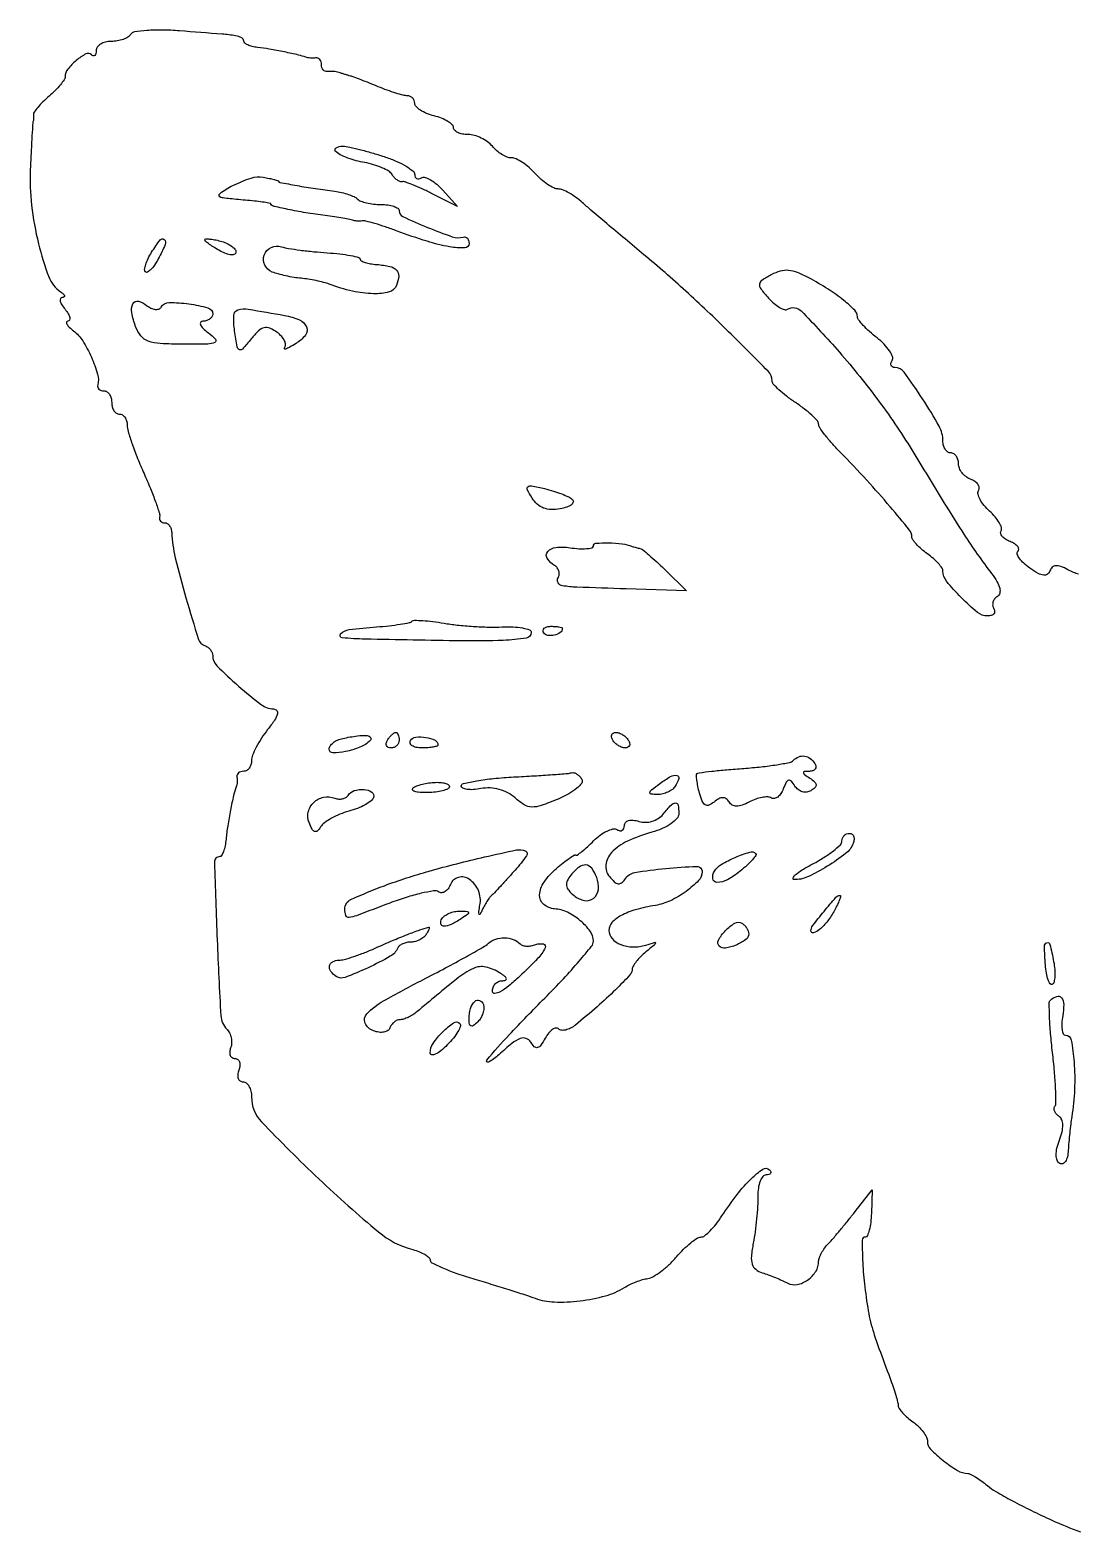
# Model space of a CAD drawing. Extents: x 0 to 272, y 0 to 195.
# Drawn here: x 0.5 to 135, y 2 to 195.5 of the extents above; entities that cross this region are included whole.
import ezdxf

# ---------------------------------------------------------------- set-up
doc = ezdxf.new("R2010")
doc.units = 0

msp = doc.modelspace()

# ---------------------------------------------------------------- linework, layer by layer
msp.add_lwpolyline([(135.436197, 125.385706, -0.038807), (134.817214, 125.600005, -0.020134), (134.08067, 125.956827, 0.031612), (133.160422, 126.376862, 0.108155), (132.513779, 126.474274, 0.176698), (132.066811, 126.27695, 0.121472), (131.768026, 125.804077, -0.157006), (131.448703, 125.369066, -0.192412), (130.963313, 125.247227, -0.095412), (130.243575, 125.489337, -0.024072), (129.193717, 126.151762, -0.031756), (128.403912, 126.783298, -0.053324), (127.84044, 127.417699, -0.075302), (127.565061, 127.960643, -0.283355), (127.64949, 128.316156, 0.223576), (127.755093, 128.609568, 0.144687), (127.618224, 128.950443, 0.088168), (127.230523, 129.294426, 0.04589), (126.648872, 129.581246, -0.048778), (126.05646, 129.87763, -0.077934), (125.63073, 130.24871, -0.110186), (125.431873, 130.631766, -0.206076), (125.482162, 130.971138, 0.22111), (125.531264, 131.384063, 0.053369), (125.240931, 132.028138, 0.044804), (124.713415, 132.767546, 0.031511), (124, 133.5, -0.036196), (123.291967, 134.240671, -0.049837), (122.779375, 135.004717, -0.06049), (122.516599, 135.681216, -0.203553), (122.586963, 136.14071, 0.172611), (122.668603, 136.520533, 0.119831), (122.508954, 136.933788, 0.090218), (122.121525, 137.319876, 0.059397), (121.563382, 137.614052, -0.071345), (120.965703, 137.947472, -0.06366), (120.459243, 138.446946, -0.066843), (120.116502, 139.02963, -0.099885), (120, 139.606989, 0.070083), (119.925009, 140.139376, 0.085896), (119.70625, 140.590803, 0.100138), (119.381338, 140.892621, 0.138107), (119, 141, -0.150182), (118.618638, 141.11719, -0.098581), (118.29375, 141.446923, -0.08174), (118.074639, 141.939753, -0.063895), (118, 142.52144, 0.127348), (117.502049, 144.444814, 0.018), (115.371955, 147.976992, 0.014043), (112.996589, 151.399298, 0.238358), (111.808097, 152, -0.116776), (111.500679, 152.07279, -0.185862), (111.321027, 152.270228, -0.155037), (111.302197, 152.568191, -0.07742), (111.450511, 152.919925, 0.233207), (111.497304, 153.409188, 0.057043), (111.114872, 154.149483, 0.046604), (110.429141, 154.990671, 0.031812), (109.509528, 155.813845, -0.017035), (108.548451, 156.624308, -0.022739), (107.737174, 157.427069, -0.020905), (107.137014, 158.134706, -0.166924), (107, 158.533678, 0.198599), (106.654895, 159.368255, 0.027736), (105.234403, 160.64241, 0.027016), (103.232347, 162.076745, 0.016718), (100.740969, 163.55063, 0.03065), (99.283258, 164.236005, 0.074039), (98.126638, 164.507324, 0.087304), (97.061363, 164.409511, 0.056477), (95.908005, 163.950766, 0.02261), (94.687338, 163.224678, 0.221177), (94.380022, 162.727494, 0.198119), (94.54482, 162.138655, 0.017878), (95.550683, 160.943996, 0.031265), (96.261713, 160.250766, 0.044527), (96.978655, 159.737616, 0.052959), (97.602643, 159.454154, 0.222086), (98.001306, 159.500807, -0.351881), (99.761616, 159.282968, -0.01279), (104.662276, 153.973645, -0.020862), (109.80166, 147.593436, -0.022514), (114.254208, 140.962942, 0.001003), (118.433895, 134.12031, 0.005742), (120.700744, 130.519329, 0.010149), (122.417143, 127.975774, 0.009583), (124.267601, 125.454161, -0.030552), (124.955276, 124.429668, -0.071768), (125.302073, 123.57822, -0.116968), (125.308935, 122.931965, -0.201399), (125.001289, 122.500797, 0.088825), (124.650223, 122.186141, 0.094945), (124.440091, 121.776055, 0.099934), (124.402516, 121.335044, 0.110285), (124.542705, 120.930902, -0.129646), (124.650473, 120.577163, -0.18969), (124.544043, 120.273452, -0.145427), (124.224521, 120.068656, -0.070404), (123.739352, 120, -0.173059), (122.434336, 120.465636, -0.026023), (120.344668, 122.36407, -0.02611), (118.463452, 124.47012, -0.170849), (118, 125.786847, 0.154854), (117.876944, 126.174647, 0.030087), (117.4125, 126.75526, 0.029387), (116.765707, 127.391521, 0.023482), (116, 128, -0.022703), (115.234262, 128.606562, -0.028691), (114.5875, 129.237087, -0.029112), (114.121627, 129.810213, -0.157362), (114, 130.1871, 0.171964), (113.68846, 131.066144, 0.005291), (111.198752, 134.071857, 0.010133), (108.187238, 137.487353, 0.007667), (104.75, 141.116677, -0.012849), (103.696526, 142.252367, -0.017321), (102.806968, 143.33563, -0.014436), (102.135385, 144.268398, -0.148957), (101.997125, 144.716296, 0.185841), (101.836386, 145.1293, 0.020916), (101.115533, 145.857287, 0.023112), (100.147055, 146.676809, 0.016796), (99, 147.5, -0.016535), (97.852927, 148.322298, -0.022822), (96.884467, 149.139114, -0.020502), (96.162404, 149.863921, -0.186823), (96.002875, 150.271453, 0.195912), (95.486632, 151.525032, 0.003726), (90.405024, 156.610425, 0.009564), (84.885127, 161.848324, 0.011663), (79.515852, 166.526643, -0.001119), (77.081502, 168.55903, -0.001204), (74.715438, 170.553139, -0.001137), (72.692382, 172.274427, -0.005755), (71.57729, 173.25, 0.02659), (70.744115, 173.919777, 0.027886), (69.857278, 174.485938, 0.028984), (69.041651, 174.884438, 0.099456), (68.466426, 175, -0.115543), (67.900404, 175.13257, -0.033281), (67.118002, 175.5875, -0.031563), (66.277903, 176.234556, -0.028962), (65.5, 177, 0.030542), (64.717205, 177.765408, 0.032529), (63.862576, 178.4125, 0.034438), (63.060035, 178.865827, 0.111796), (62.467457, 179, -0.0946), (61.909878, 179.106446, -0.042261), (61.238332, 179.440625, -0.039829), (60.566678, 179.926065, -0.043183), (60, 180.5, 0.063393), (59.385461, 181.074176, 0.044279), (58.569265, 181.559375, 0.044533), (57.687666, 181.890037, 0.067559), (56.877555, 182, -0.045525), (56.158885, 182.065571, -0.065434), (55.551532, 182.261905, -0.085443), (55.141325, 182.55094, -0.199202), (55, 182.891592, 0.208396), (54.831931, 183.277325, 0.050787), (54.265625, 183.705595, 0.043524), (53.457251, 184.105107, 0.031538), (52.5, 184.410644, -0.034719), (51.542915, 184.722843, -0.046776), (50.734375, 185.141941, -0.05533), (50.172385, 185.598489, -0.196992), (50, 186.019052, 0.094233), (49.928798, 186.393492, 0.096686), (49.725373, 186.711847, 0.098991), (49.421829, 186.924944, 0.10406), (49.0651, 187, -0.064093), (48.537547, 187.067904, -0.011372), (47.577891, 187.342573, -0.012139), (46.461425, 187.719738, -0.010672), (45.3151, 188.166206, 0.002819), (44.182299, 188.628023, 0.003341), (43.106623, 189.051172, 0.002912), (42.194692, 189.396801, 0.021238), (41.75, 189.541206, -0.003367), (41.408604, 189.638729, -0.001957), (41, 189.760172, -0.001956), (40.591451, 189.885085, -0.0033), (40.25, 189.993421, 0.035422), (39.908286, 190.078139, 0.02227), (39.5, 190.130551, 0.022329), (39.091571, 190.14628, 0.037629), (38.75, 190.118421, -0.137085), (38.464378, 190.151665, -0.119953), (38.220312, 190.328536, -0.101574), (38.056406, 190.626809, -0.075146), (38, 191, 0.075146), (37.943594, 191.373191, 0.101574), (37.779688, 191.671464, 0.119953), (37.535622, 191.848335, 0.137085), (37.25, 191.881579, -0.030507), (36.9262, 191.850527, -0.02394), (36.573437, 191.855205, -0.024504), (36.244774, 191.891549, -0.053202), (36, 191.95809, 0.036573), (35.057822, 192.248121, 0.006267), (33.226123, 192.644238, 0.007333), (31.29114, 193.007908, 0.014657), (29.75, 193.227918, -0.033116), (29.079819, 193.348969, -0.04815), (28.514063, 193.549818, -0.059363), (28.121287, 193.793854, -0.227893), (28, 194.046138, 0.283128), (27.737486, 194.472571, 0.077384), (26.95229, 194.72644, 0.019476), (25.219286, 194.934181, 0.001064), (19.747733, 195.363084, 0.015221), (17.503496, 195.465627, 0.022093), (15.521649, 195.40822, 0.01878), (13.942185, 195.232668, 0.220727), (13.438716, 194.90084, -0.120078), (13.087837, 194.55497, -0.048301), (12.475347, 194.264622, -0.044152), (11.724778, 194.066645, -0.042438), (10.940983, 194, 0.058189), (10.198629, 193.913314, 0.077332), (9.570164, 193.657292, 0.09607), (9.14908, 193.278359, 0.163043), (9, 192.833333, -0.053143), (8.956815, 192.428169, -0.159886), (8.818155, 192.19122, -0.258189), (8.615847, 192.146212, -0.125392), (8.380952, 192.285714, 0.33011), (7.675695, 192.390648, 0.052518), (6.445588, 191.558209, 0.050883), (5.338424, 190.414689, 0.168459), (5, 189.438724, -0.152023), (4.883045, 189.062951, -0.021987), (4.393205, 188.415159, -0.023243), (3.725314, 187.680578, -0.017999), (2.934315, 186.943031, 0.016263), (2.147897, 186.214842, 0.022455), (1.494719, 185.50862, 0.020031), (1.017205, 184.895171, 0.185841), (0.934315, 184.575736, -0.02054), (0.951661, 184.336976, -0.020057), (0.949572, 184.095685, -0.020424), (0.930587, 183.884383, -0.067734), (0.894015, 183.75, 0.084845), (0.846557, 183.548841, 0.00062), (0.741061, 181.826237, 0.002327), (0.631717, 179.849995, 0.001487), (0.52215, 177.552085, 0.040125), (0.68727, 172.907268, 0.031434), (1.583354, 167.943114, 0.02946), (2.908023, 163.665933, 0.155923), (4.409454, 161.765313, -0.035275), (4.773759, 161.480603, -0.13937), (4.923372, 161.241942, -0.336808), (4.862892, 161.084496, -0.134998), (4.627555, 161.015313, 0.282972), (4.409849, 160.876054, 0.174542), (4.377077, 160.563873, 0.07963), (4.582717, 160.077403, 0.033478), (5, 159.5, -0.034043), (5.417055, 158.921539, -0.079691), (5.622923, 158.431283, -0.170788), (5.591036, 158.11284, -0.281136), (5.372445, 157.968197, 0.314377), (5.200718, 157.838831, 0.214302), (5.227598, 157.586763, 0.072239), (5.546037, 157.187026, 0.025751), (6.104484, 156.714358, -0.090222), (7.26778, 155.440162, -0.035501), (8.388418, 153.334125, -0.034175), (9.181844, 151.158541, -0.135737), (9.198125, 149.75, 0.136332), (9.201758, 149.464586, 0.134577), (9.351949, 149.220313, 0.112284), (9.632787, 149.056386, 0.076328), (10, 149, -0.148195), (10.381354, 148.884432, -0.098894), (10.70625, 148.559375, -0.082425), (10.925306, 148.073457, -0.064853), (11, 147.5, 0.064853), (11.074694, 146.926543, 0.082425), (11.29375, 146.440625, 0.098894), (11.618646, 146.115568, 0.148195), (12, 146, -0.140403), (12.381338, 145.890765, -0.099908), (12.70625, 145.583728, -0.085108), (12.925079, 145.124537, -0.068835), (13, 144.582905, 0.072705), (13.119985, 143.762112, 0.010741), (13.635568, 142.162416, 0.011919), (14.335234, 140.287152, 0.009997), (15.163635, 138.332905, -0.007997), (15.980587, 136.426916, -0.011238), (16.643635, 134.699353, -0.007675), (17.139185, 133.246168, -0.132799), (17.163635, 132.75, 0.111901), (17.165939, 132.464154, 0.125137), (17.29286, 132.220313, 0.118279), (17.527839, 132.057324, 0.09301), (17.833333, 132, -0.145294), (18.155759, 131.904287, -0.093777), (18.439026, 131.632812, -0.079165), (18.640482, 131.227877, -0.064331), (18.725054, 130.75, 0.047379), (19.18685, 127.505081, 0.011806), (20.564419, 122.319619, 0.005318), (22.181559, 116.976788, 0.240614), (22.967073, 116.177642, -0.075004), (23.361894, 115.976352, -0.067283), (23.696578, 115.661062, -0.070384), (23.922698, 115.284118, -0.100282), (24, 114.90257, 0.198706), (24.546606, 113.581461, 0.016327), (27.32381, 110.975798, 0.017844), (30.262711, 108.573809, 0.158139), (31.82258, 108.029313, -0.225095), (32.239813, 107.820007, -0.238744), (32.327825, 107.372753, -0.080368), (31.95909, 106.57883, -0.017832), (31.07258, 105.365141, 0.022783), (30.279285, 104.256191, 0.02434), (29.60882, 103.103262, 0.024866), (29.133627, 102.06256, 0.094937), (29, 101.365141, -0.071584), (28.924926, 100.843451, -0.086811), (28.70625, 100.40101, -0.100364), (28.381341, 100.105222, -0.135433), (28, 100, 0.075146), (27.626809, 99.943594, 0.101574), (27.328536, 99.779688, 0.119953), (27.151665, 99.535622, 0.137085), (27.118421, 99.25, -0.030507), (27.149473, 98.9262, -0.02394), (27.144795, 98.573438, -0.024504), (27.108451, 98.244774, -0.053202), (27.04191, 98, 0.035623), (26.695597, 96.882532, 0.008777), (26.291521, 95.002895, 0.009426), (25.933136, 92.980051, 0.015361), (25.714465, 91.250706, -0.024323), (25.589758, 90.388834, -0.037373), (25.390895, 89.661935, -0.042445), (25.154392, 89.141582, -0.270888), (24.914112, 89.000706, 0.422773), (24.22375, 88.288216, 0.002558), (24.578266, 78.293448, 0.003639), (25.047023, 68.504709, 0.184623), (25.81598, 66.78402, -0.083077), (26.169561, 66.288354, -0.062428), (26.386467, 65.653355, -0.062189), (26.440479, 64.981706, -0.080784), (26.314866, 64.378145, 0.069329), (26.192585, 63.851083, 0.11734), (26.257329, 63.40483, 0.152595), (26.495392, 63.110766, 0.147914), (26.861626, 63, -0.163532), (27.223415, 62.878421, -0.151303), (27.452188, 62.559375, -0.109632), (27.502534, 62.07401, -0.062927), (27.361626, 61.5, 0.06502), (27.22328, 60.926101, 0.112257), (27.280284, 60.440625, 0.151946), (27.519085, 60.121257, 0.158089), (27.893011, 60, -0.172161), (28.315388, 59.850124, -0.093836), (28.674822, 59.424869, -0.074251), (28.917987, 58.791099, -0.054586), (29, 58.042107, 0.193346), (30.28778, 54.836349, 0.012083), (37.667326, 47.496903, 0.015492), (45.346372, 40.658919, 0.10985), (49.75, 38.379079, -0.029437), (50.611606, 38.095697, -0.041023), (51.339062, 37.736535, -0.047026), (51.851993, 37.358926, -0.213722), (52, 37.028482, 0.28704), (52.229751, 36.661249, 0.012136), (53.689063, 35.994753, 0.017694), (55.546141, 35.277081, 0.011299), (57.75, 34.569198, -0.002198), (60.098052, 33.861877, -0.002318), (62.398438, 33.146192, -0.002214), (64.376169, 32.511172, -0.010478), (65.5, 32.118592, 0.08231), (67.970949, 31.636261, 0.037036), (71.28253, 31.78708, 0.037025), (74.573808, 32.432239, 0.073636), (77, 33.5, -0.028373), (77.683706, 33.877839, -0.019245), (78.5, 34.232282, -0.019429), (79.317522, 34.514413, -0.036347), (80, 34.667597, 0.095747), (80.724404, 34.923067, 0.028463), (81.706223, 35.576003, 0.027414), (82.748786, 36.451635, 0.026485), (83.702034, 37.445717, -0.019361), (84.613506, 38.423738, -0.024557), (85.531276, 39.249679, -0.023822), (86.345854, 39.851176, -0.148173), (86.837024, 40, 0.169133), (87.306323, 40.163423, 0.029101), (88.020282, 40.800272, 0.028833), (88.803223, 41.681178, 0.022228), (89.555029, 42.724329, -0.018911), (91.519176, 45.488091, -0.035519), (93.338616, 47.534796, -0.044544), (94.835687, 48.755547, -0.359498), (95.656107, 48.677227, -0.097696), (95.829204, 48.41905, -0.243047), (95.811337, 48.198935, -0.191131), (95.607089, 48.048368, -0.064474), (95.23355, 48, 0.228381), (94.81509, 47.798346, 0.075996), (94.467241, 47.192188, 0.057484), (94.236023, 46.303123, 0.038139), (94.169218, 45.25, -0.018216), (94.138912, 43.962661, -0.009227), (94.011874, 42.345995, -0.009153), (93.81912, 40.67987, -0.013479), (93.583796, 39.225729, 0.023589), (93.34475, 37.532204, 0.096472), (93.447194, 36.503854, 0.153102), (93.893041, 35.845806, 0.092919), (94.731462, 35.402731, -0.013226), (95.518815, 35.135413, -0.008283), (96.425967, 34.78323, -0.008312), (97.30846, 34.406463, -0.014987), (98.016513, 34.064343, 0.170654), (99.237512, 33.889756, 0.105472), (100.583538, 34.4687, 0.100302), (101.628184, 35.579981, 0.139536), (102, 36.886365, -0.093153), (102.087239, 37.350559, -0.033725), (102.373451, 37.960147, -0.032037), (102.784802, 38.601287, -0.032907), (103.271323, 39.178571, 0.013503), (103.904972, 39.873828, 0.004381), (104.804654, 40.93483, 0.004363), (105.784453, 42.132145, 0.004895), (106.70591, 43.301699), (108.869174, 46.103399), (108.782407, 43.051699, -0.0212), (108.69944, 41.88212, -0.033804), (108.519267, 40.896437, -0.036881), (108.280575, 40.181209, -0.302491), (108.008455, 40, 0.411175), (107.614339, 39.609956, 0.012505), (107.651282, 37.083476, 0.018797), (107.89131, 33.981219, 0.013054), (108.385132, 30.5, 0.018268), (108.681176, 29.065749, 0.01808), (109.081982, 27.651912, 0.00964), (109.765921, 25.666018, 0.001521), (111.197289, 21.792893, -0.007832), (111.586176, 20.698311, -0.009175), (111.919539, 19.648087, -0.008271), (112.16965, 18.752986, -0.054309), (112.237972, 18.292893, 0.142842), (112.368245, 17.903273, 0.032053), (112.807785, 17.349068, 0.030749), (113.418002, 16.751753, 0.025561), (114.134419, 16.193296, -0.0394), (114.848235, 15.604432, -0.04077), (115.451986, 14.917129, -0.044204), (115.869659, 14.237301, -0.116162), (116, 13.683843, 0.196142), (116.412179, 12.673553, 0.0311), (118.034453, 11.210372, 0.033701), (119.870344, 9.942684, 0.122404), (121.21758, 9.535731, -0.107026), (121.602086, 9.432211, -0.019489), (122.247956, 9.06651, -0.020182), (122.982549, 8.569818, -0.017107), (123.71758, 7.988558, 0.044182), (124.7951, 7.227397, 0.008479), (126.885789, 6.058655, 0.008973), (129.380794, 4.776047, 0.008159), (132, 3.541129, 0.018634), (135.703089, 2.031948, 0.035623)], format="xyb")
for points in [[(46.25, 179.105529, -0.022019), (47.686437, 178.551144, -0.031637), (48.898438, 177.926902, -0.032547), (49.77938, 177.319108, -0.229346), (50, 176.863431, 0.099483), (50.066893, 176.530554, 0.176479), (50.254491, 176.327556, 0.16891), (50.535639, 176.287711, 0.090168), (50.866353, 176.417402, -0.215107), (51.329318, 176.477843, -0.056798), (52.031536, 176.174794, -0.04709), (52.831672, 175.609592, -0.033429), (53.616353, 174.839615), (55.5, 172.726392), (52.260478, 174.383458, 0.009915), (50.972376, 175.010436, 0.013379), (49.782017, 175.522719, 0.010398), (48.779317, 175.898823, 0.125539), (48.372281, 175.934852, -0.137874), (48.077995, 175.96811, -0.058899), (47.728181, 176.161133, -0.052076), (47.380757, 176.469515, -0.046841), (47.090504, 176.853561, 0.118965), (46.656395, 177.283357, 0.032417), (45.793817, 177.731085, 0.030865), (44.71882, 178.126241, 0.027798), (43.565289, 178.402383, -0.037582), (41.411436, 178.962718, -0.077386), (39.873898, 179.771216, -0.505233), (39.87565, 180.283449, -0.181164), (40.714504, 180.518578, -0.032136), (41.646585, 180.378273, -0.009069), (43.077073, 180.040624, -0.009101), (44.683327, 179.599303, -0.009491)], [(32.5, 175.990977, 0.361638), (32.623351, 175.842736, 0.001516), (34.853721, 175.43746, 0.006768), (37.242661, 175.044135, 0.006277), (39.702083, 174.70484, -0.025128), (40.597512, 174.546719, -0.025574), (41.467213, 174.300238, -0.026402), (42.197484, 174.008477, -0.088357), (42.618749, 173.714584, 0.108034), (43.048674, 173.438916, 0.03117), (43.808841, 173.209909, 0.029782), (44.721009, 173.052631, 0.027806), (45.666667, 173, -0.032514), (46.560486, 172.941815, -0.050028), (47.314583, 172.765261, -0.064559), (47.835725, 172.507778, -0.250809), (48, 172.200888, 0.291458), (48.481466, 171.445089, 0.01127), (51.655417, 170.051033, 0.014881), (54.846043, 168.844411, 0.150139), (56.25, 168.79702, -0.139115), (56.535366, 168.793553, -0.135562), (56.779688, 168.641028, -0.111621), (56.943713, 168.355157, -0.074787), (57, 167.980948, -0.406879), (56.440881, 167.407611, -0.049101), (54.502382, 167.549406, -0.033331), (51.58995, 168.255274, -0.01363), (47.73896, 169.581547, 0.008444), (46.24457, 170.113612, 0.011169), (44.865657, 170.544426, 0.008698), (43.707228, 170.856426, 0.100268), (43.23896, 170.877899, -0.031946), (42.91939, 170.849004, -0.024798), (42.570195, 170.857135, -0.025374), (42.244117, 170.897646, -0.053818), (42, 170.968339, 0.051133), (41.666025, 171.066996, 0.004151), (40.765625, 171.227821, 0.005552), (39.685467, 171.399197, 0.00424), (38.5, 171.563553, -0.008687), (35.969605, 171.937343, -0.011424), (33.676233, 172.370988, -0.004636), (31.691248, 172.812782, -0.34883), (31.5, 173.053553, 0.36445), (31.424587, 173.143272, 0.00441), (30.61875, 173.276642, 0.010552), (29.650237, 173.407299, 0.006405), (28.5, 173.52292, -0.002097), (27.318742, 173.631388, -0.002833), (26.251668, 173.73999, -0.001917), (25.357542, 173.839581, -0.030888), (25.05887, 173.892856, -0.632184), (24.946296, 174.434209, -0.049839), (26.610689, 175.45175, -0.031679), (28.962006, 176.406736, -0.12663), (30.5, 176.515408, -0.007145), (31.26676, 176.363433, -0.011622), (31.9125, 176.210056, -0.005376), (32.444596, 176.0644, -0.334958)], [(17, 166, -0.025484), (16.51933, 165.202385, -0.0456), (16.03588, 164.609953, -0.065035), (15.619331, 164.283099, -0.342758), (15.349692, 164.316975, -0.233866), (15.241928, 164.635823, -0.042302), (15.381274, 165.26456, -0.037791), (15.687635, 166.035613, -0.026131), (16.142857, 166.857143, -0.022558), (17.242176, 168.452496, -0.454913), (17.763108, 168.488218, -0.308299), (17.887466, 167.83202, -0.020148)], [(27, 166.848185, -0.292), (26.833952, 166.5881, -0.128234), (26.414346, 166.512042, -0.069989), (25.769837, 166.653133, -0.034047), (25, 167, -0.013472), (24.23371, 167.43706, -0.019817), (23.5875, 167.864986, -0.015673), (23.092565, 168.245851, -0.224557), (23, 168.441564, -0.401085), (23.110746, 168.557413, -0.030208), (23.5875, 168.550087, -0.028638), (24.232975, 168.463714, -0.016375), (25, 168.289749, -0.040443), (25.765421, 168.021899, -0.051816), (26.4125, 167.650547, -0.061565), (26.857681, 167.237881, -0.176888)], [(38.748535, 166.777947, -0.011812), (40.377377, 166.632675, -0.019233), (41.749493, 166.423846, -0.013865), (42.823069, 166.1869, -0.343396), (42.998535, 165.962804, 0.277456), (43.130399, 165.744815, 0.041858), (43.620273, 165.536654, 0.036938), (44.303266, 165.366398, 0.023822), (45.113032, 165.266439, -0.032594), (46.820475, 165.025212, -0.153648), (47.673572, 164.547548, -0.214284), (47.942182, 163.771643, -0.069487), (47.661596, 162.560517, -0.244666), (46.724093, 161.730796, -0.066332), (44.691536, 161.501967, -0.05127), (41.997807, 161.83446, -0.033584), (39, 162.736899, 0.02616), (38.275912, 162.966642, 0.012382), (37.321876, 163.190192, 0.012234), (36.309751, 163.375349, 0.01692), (35.393621, 163.488263, -0.018603), (34.468429, 163.605457, -0.01273), (33.428129, 163.804082, -0.012847), (32.434126, 164.047134, -0.025231), (31.66048, 164.300045, -0.193264), (30.695794, 165.195555, -0.201624), (30.640335, 166.489519, -0.19583), (31.531083, 167.461441, -0.187292), (32.868425, 167.557748, 0.033449), (33.766469, 167.346027, 0.008203), (35.268732, 167.121667, 0.008364), (37.002325, 166.921211, 0.008266)], [(17.366944, 159.784711, -0.25797), (18.396298, 160.363589, -0.035504), (20.940308, 160.201525, -0.03544), (23.392213, 159.690584, -0.335418), (24, 158.886501, -0.138327), (23.903938, 158.545916, -0.097148), (23.632812, 158.251067, -0.083437), (23.227758, 158.046783, -0.068905), (22.75, 157.968197, 0.22461), (22.455905, 157.819795, 0.280354), (22.421488, 157.521612, 0.094644), (22.761246, 157.04619, 0.028514), (23.44113, 156.468197, -0.045291), (24.357106, 155.635048, -0.511863), (24.272769, 155.227364, -0.101102), (23.378847, 155.028309, -0.004396), (20.158905, 155, -0.013668), (17.244872, 155.079671, -0.075168), (15.709842, 155.398389, -0.132727), (14.769601, 156.067772, -0.081896), (14.085189, 157.25, -0.043479), (13.572042, 159.072609, -0.167207), (13.738358, 160.221102, -0.346455), (14.430455, 160.537347, -0.114067), (15.5, 160, 0.058619), (16.046087, 159.64563, 0.086139), (16.593717, 159.484198, 0.11277), (17.055619, 159.535111, 0.17239)], [(33.260123, 158.703733, -0.055702), (35.186946, 158.121775, -0.197692), (36.072736, 157.218884, -0.267982), (35.926133, 156.164632, -0.090638), (34.725041, 155.09368, -0.009786), (33.912447, 154.619936, -0.035207), (33.369352, 154.365668, -0.308386), (33.23372, 154.397537, -0.392343), (33.234456, 154.519844, 0.197689), (33.384081, 154.913227, 0.103177), (33.261201, 155.43215, 0.075715), (32.881191, 156.000585, 0.049791), (32.294137, 156.526872, 0.05559), (31.352318, 157.066506, 0.165068), (30.620464, 157.126694, 0.13163), (29.898453, 156.725779, 0.030384), (28.950383, 155.690399, -0.01102), (27.836263, 154.374887, -0.336119), (27.438614, 154.295294, -0.241292), (27.157295, 154.668206, -0.00676), (26.828064, 156.718118, -0.042952), (26.708507, 158.712435, -0.321816), (27.248539, 159.424772, -0.115912), (28.583781, 159.516554, -0.004966)], [(70.320035, 135.000857, -0.281536), (70.414607, 134.680635, -0.168302), (70.184635, 134.340983, -0.07932), (69.584381, 134.025555, -0.034173), (68.707561, 133.794927, -0.055135), (67.560837, 133.704465, -0.084911), (66.588011, 133.902527, -0.090313), (65.778354, 134.39938, -0.07062), (65.113368, 135.190077, -0.021167), (64.496328, 136.278033, -0.365665), (64.581903, 136.64762, -0.211906), (65.056365, 136.755967, -0.009618), (66.725841, 136.396007, -0.016848), (67.848024, 136.091118, -0.017822), (68.925976, 135.716315, -0.017733), (69.828081, 135.328806, -0.073526)], [(78, 128.964912, 0.018058), (78.22774, 128.882447, 0.011246), (78.5, 128.801554, 0.011281), (78.772442, 128.733797, 0.020015), (79, 128.692113, -0.135171), (79.304686, 128.559738, -0.006629), (80.158343, 127.852552, -0.010345), (81.154643, 126.968493, -0.007251), (82.241168, 125.9338), (84.982336, 123.246532), (77.241168, 123.48656, -0.001453), (70.885475, 123.702124, -0.031551), (69.027503, 123.88834, -0.223938), (68.448619, 124.287424, -0.276808), (68.457295, 124.930902, 0.108373), (68.598899, 125.334197, 0.099685), (68.565079, 125.77286, 0.095498), (68.360589, 126.179369, 0.090427), (68.016312, 126.489919, -0.111727), (67.05868, 127.429915, -0.332651), (67.119259, 128.292531, -0.193937), (68.174467, 128.835586, -0.059546), (70, 128.786692, 0.020322), (71.150192, 128.665371, 0.034376), (72.11875, 128.669509, 0.03957), (72.818392, 128.776751, 0.348009), (73, 129.006074, -0.391201), (73.326794, 129.359834, -0.021863), (74.958829, 129.417773, -0.029254), (76.70773, 129.300907, -0.064668)], [(61.25, 118.589031, -0.022129), (62.687357, 118.591736, -0.036071), (63.898438, 118.452481, -0.041494), (64.769167, 118.211938, -0.314363), (65, 117.881076, -0.371923), (64.357128, 117.136371, -0.026505), (61.411599, 116.860102, -0.013882), (56.003313, 116.791094, -0.001535), (43.631595, 117.01472, -0.017916), (40.666219, 117.183845, -0.621742), (40.47262, 117.68974, -0.177169), (41.553542, 118.243012, -0.011677), (45.09487, 118.59487, 0.008367), (46.713474, 118.74488, 0.011944), (48.143555, 118.936263, 0.007971), (49.321121, 119.141876, 0.150263), (49.648741, 119.315408, -0.201494), (49.971537, 119.447241, -0.012441), (51.029017, 119.410416, -0.016879), (52.321629, 119.289275, -0.011597), (53.777385, 119.068674, 0.017163), (55.474311, 118.830815, 0.010211), (57.508044, 118.658514, 0.010214), (59.544681, 118.569515, 0.017346)], [(69, 118.39235, -0.242453), (68.73067, 117.869573, -0.095999), (67.973487, 117.524204, -0.093664), (67.127513, 117.482091, -0.223667), (66.613087, 117.817021, -0.158515), (66.534562, 118.139071, -0.191218), (66.669932, 118.417083, -0.126631), (67.024148, 118.605052, -0.059057), (67.543989, 118.666667, -0.017729), (68.102116, 118.64687, -0.028836), (68.572297, 118.586086, -0.02859), (68.921037, 118.499492, -0.328686)], [(44.283333, 103.945728, -0.087549), (42.956225, 103.096419, -0.047995), (41.106001, 102.526663, -0.05317), (39.484944, 102.369631, -0.411384), (39, 102.859288, -0.15491), (39.129475, 103.267165, -0.0734), (39.514063, 103.670759, -0.062046), (40.080597, 104.009617, -0.051393), (40.75, 104.225824, -0.016755), (42.641258, 104.562566, -0.055508), (43.903134, 104.602703, -0.232323), (44.333438, 104.347301, -0.366573)], [(48, 104, -0.105053), (47.918938, 103.618444, -0.099167), (47.688914, 103.29375, -0.09642), (47.345238, 103.076123, -0.093332), (46.940983, 103, -0.108972), (46.586039, 103.078288, -0.182303), (46.3746, 103.29375, -0.161196), (46.343488, 103.6179, -0.082592), (46.5, 104, -0.029505), (46.768994, 104.382774, -0.035638), (47.066025, 104.70625, -0.038439), (47.34829, 104.934461, -0.151918), (47.559017, 105, -0.210953), (47.727648, 104.92554, -0.081139), (47.870461, 104.70625, -0.061769), (47.967655, 104.382849, -0.042167)], [(77.5, 104, -0.076764), (77.661825, 103.617617, -0.154201), (77.642737, 103.29375, -0.186277), (77.449529, 103.079239, -0.117858), (77.118034, 103, -0.085235), (76.689814, 103.073533, -0.053414), (76.230237, 103.29375, -0.051777), (75.810561, 103.617474, -0.064269), (75.5, 104, -0.076764), (75.338175, 104.382383, -0.154201), (75.357263, 104.70625, -0.186277), (75.550471, 104.920761, -0.117858), (75.881966, 105, -0.085235), (76.310186, 104.926467, -0.053414), (76.769763, 104.70625, -0.051777), (77.189439, 104.382526, -0.064269)], [(53, 103.393011, -0.327354), (52.887487, 103.239576, -0.029196), (52.395164, 103.115447, -0.029198), (51.730252, 103.028365, -0.017964), (50.940983, 103, -0.045552), (50.193244, 103.068264, -0.099152), (49.660421, 103.280921, -0.177225), (49.42542, 103.594852, -0.214542), (49.473008, 103.956326, -0.231296), (50.155087, 104.386452, -0.0667), (51.436609, 104.354182, -0.069655), (52.618601, 103.991831, -0.291414)], [(101.5, 101, -0.109974), (101.632778, 100.61798, -0.180162), (101.551963, 100.289252, -0.159098), (101.262656, 100.065791, -0.082797), (100.809017, 99.984687, 0.023268), (100.162313, 99.94699, 0.399573), (100.036557, 99.799422, 0.229501), (100.160831, 99.574991, 0.012282), (100.856763, 99.109687, -0.037646), (101.478405, 98.64681, -0.19492), (101.66875, 98.272544, -0.227993), (101.531153, 97.910115, -0.051559), (100.994959, 97.496885, -0.108393), (100.463089, 97.310159, -0.101514), (99.888333, 97.356612, -0.096425), (99.354752, 97.631179, -0.087655), (98.941992, 98.09386, 0.039039), (98.483369, 98.720746, 0.282591), (98.142796, 98.829963, 0.218969), (97.82593, 98.578084, 0.025413), (97.44901, 97.727718, -0.053783), (97.132554, 97.110658, -0.084008), (96.72699, 96.674402, -0.115614), (96.300751, 96.482, -0.189051), (95.915882, 96.551988, 0.137687), (95.444348, 96.687539, 0.045971), (94.722488, 96.625588, 0.041649), (93.895914, 96.405047, 0.036869), (93.081355, 96.04354, -0.03382), (92.150071, 95.623422, -0.089502), (91.433417, 95.494758, -0.131935), (90.886943, 95.64203, -0.123529), (90.471661, 96.045854, 0.094839), (90.099949, 96.450756, 0.163554), (89.669411, 96.590933, 0.12556), (89.156686, 96.454927, 0.045938), (88.533115, 96.027483, -0.074234), (87.883477, 95.634062, -0.24217), (87.397385, 95.672475, -0.160247), (87.007695, 96.136119, -0.031355), (86.661806, 97.185255, -0.013552), (86.458553, 98.058538, -0.019718), (86.330913, 98.838843, -0.015743), (86.272766, 99.474478, -0.214486), (86.353313, 99.686646, -0.167141), (86.599293, 99.806738, -0.002429), (88.234036, 100.000702, -0.006361), (90.149804, 100.193925, -0.004117), (92.371027, 100.371027, 0.009109), (94.615712, 100.572573, 0.012846), (96.606514, 100.839847, 0.009036), (98.240236, 101.13244, 0.148607), (98.724044, 101.390711, -0.098763), (99.430891, 101.862461, -0.133651), (100.189303, 101.958451, -0.129826), (100.907821, 101.656327, -0.09049)], [(71.512952, 98.979044, -0.301028), (71.497334, 98.479041, -0.064221), (70.877882, 97.806447, -0.047416), (69.829517, 97.083856, -0.028242), (68.464949, 96.420908, -0.014688), (66.26324, 95.576039, -0.091019), (65.072009, 95.389302, -0.132964), (64.107204, 95.677654, -0.045222), (62.928021, 96.56514, 0.061892), (61.990555, 97.223061, 0.05564), (60.886807, 97.660264, 0.055174), (59.704414, 97.84592, 0.058665), (58.535041, 97.761948, -0.029542), (57.563337, 97.635091, -0.050192), (56.744668, 97.65929, -0.070259), (56.182167, 97.815049, -0.298515), (56, 98.092982, -0.350431), (56.269458, 98.430235, -0.012897), (57.982813, 98.771789, -0.018493), (60.162206, 99.065574, -0.011308), (62.75, 99.25845, 0.002199), (65.386346, 99.406709, 0.003157), (67.720164, 99.563051, 0.001695), (69.692556, 99.714421, 0.049095), (70.190983, 99.80414, -0.139684), (70.501974, 99.803715, -0.069874), (70.864342, 99.64256, -0.060897), (71.220271, 99.354954, -0.05404)], [(83.541119, 98.066531, -0.092697), (83.169362, 97.658113, -0.05301), (82.596159, 97.313294, -0.050463), (81.923053, 97.079115, -0.058559), (81.249853, 97, -0.031223), (80.434549, 97.050963, -0.440416), (80.283432, 97.264333, -0.173737), (80.502711, 97.616027, -0.009468), (81.557298, 98.418239, -0.026498), (82.937614, 99.319402, -0.177033), (83.732145, 99.459857, -0.447219), (83.982762, 99.054966, -0.066787)], [(44.712618, 96.637854, -0.14909), (44.395111, 96.190987, -0.036472), (43.633346, 95.687387, -0.034152), (42.636062, 95.214288, -0.028344), (41.520073, 94.846938, 0.031065), (40.371925, 94.462072, 0.030884), (39.27799, 93.937288, 0.032446), (38.383604, 93.359065, 0.094893), (37.889028, 92.820443, -0.062277), (37.478577, 92.310761, -0.29001), (37.125681, 92.237791, -0.184731), (36.785994, 92.539332, -0.028274), (36.408078, 93.37895, -0.149447), (36.311155, 94.767068, -0.14666), (37.005104, 95.984058, -0.141976), (38.275523, 96.644244, -0.137882), (39.717975, 96.533169, 0.066429), (40.220065, 96.421828, 0.071231), (40.72153, 96.45027, 0.07962), (41.145797, 96.608894, 0.12579), (41.423986, 96.877007, -0.18004), (42.222885, 97.498263, -0.094602), (43.489686, 97.645939, -0.129089), (44.482455, 97.30661, -0.338741)], [(54.444818, 97.910714, -0.171306), (54.126543, 97.654439, -0.03104), (53.385332, 97.444085, -0.030266), (52.446474, 97.298391, -0.023364), (51.411475, 97.25, -0.023072), (50.468959, 97.293515, -0.077478), (49.871604, 97.444085, -0.295117), (49.721971, 97.665029, -0.265639), (49.855533, 97.910714, -0.059717), (50.403091, 98.16468, -0.025136), (51.187564, 98.377344, -0.024435), (52.05841, 98.522896, -0.029195), (52.888877, 98.571429, -0.032237), (53.613977, 98.52463, -0.068272), (54.156202, 98.377344, -0.131728), (54.433341, 98.160691, -0.309038)], [(84, 94.547004, -0.185539), (83.757989, 93.917272, -0.057847), (82.984304, 93.236752, -0.048436), (81.858614, 92.608479, -0.035731), (80.51268, 92.131112, 0.041111), (77.383236, 90.98318, 0.093923), (75.346513, 89.525914, 0.163188), (74.608404, 87.953694, 0.204826), (75.062421, 86.424787, 0.03585), (75.697388, 85.762571, 0.140595), (76.20072, 85.516089, 0.21001), (76.636494, 85.621802, 0.091562), (77.044645, 86.072237, -0.21416), (78.331625, 86.943808, -0.018909), (82.317794, 87.487323, -0.0171), (86.287655, 87.739766, -0.422824), (87, 87.047997, -0.194526), (86.538947, 85.907776, -0.04449), (84.934781, 84.519531, -0.044933), (82.917165, 83.324767, -0.070288), (80.995371, 82.720819, 0.026399), (78.442946, 82.158267, 0.055873), (76.565348, 81.405396, 0.081508), (75.398084, 80.507617, 0.190378), (75, 79.5, 0.186655), (75.407667, 78.446014, 0.114123), (76.518247, 77.677381, 0.091853), (78.08667, 77.367684, 0.079265), (79.75, 77.61302, -0.004461), (80.89057, 77.960497, -0.500939), (81, 77.87868, -0.221601), (80.910518, 77.686696, -0.002331), (79.75, 76.721392, 0.024476), (79.080091, 76.112029, 0.02924), (78.514062, 75.473502, 0.030168), (78.11014, 74.891251, 0.137401), (78, 74.498021, -0.191133), (77.705449, 73.755631, -0.009695), (75.852316, 71.862838, -0.014356), (73.489023, 69.670516, -0.009785), (70.684423, 67.310111, -0.048296), (70.071095, 66.905184, -0.06387), (69.445101, 66.66996, -0.079214), (68.901776, 66.629805, -0.177085), (68.531553, 66.801781, 0.239719), (68.189541, 66.913164, 0.111635), (67.744165, 66.736272, 0.073114), (67.256817, 66.28554, 0.042084), (66.808164, 65.621692, -0.025168), (66.23325, 64.705767, -0.175547), (65.807791, 64.406891, -0.26941), (65.401722, 64.515562, -0.057416), (64.930497, 65.112458, 0.17358), (64.339407, 65.584117, 0.179022), (63.592039, 65.565775, 0.075957), (62.527459, 64.941373, 0.014756), (60.835522, 63.482436, -0.06346), (59.484023, 62.529078, -0.81661), (59.286878, 62.76852, -0.019279), (62.17286, 66.063593, -0.006009), (66.75, 70.785033, 0.007642), (69.144811, 73.271535, 0.011255), (71.164062, 75.533234, 0.006724), (72.774685, 77.473346, 0.171508), (73, 78.11089, 0.156888), (72.588022, 79.391542, 0.063332), (71.323266, 80.751964, 0.060788), (69.656674, 81.829396, 0.094603), (68.010036, 82.274197, -0.158695), (66.604658, 82.851804, -0.232068), (66.080764, 84.057122, -0.143054), (66.653763, 85.728764, -0.062153), (68.25, 87.482028, -0.010055), (69.130553, 88.205809, -0.016163), (69.9125, 88.782622, -0.010088), (70.568616, 89.215364, -0.322521), (70.75, 89.204269, 0.341545), (70.925777, 89.199553, 0.011032), (71.524777, 89.658218, 0.017005), (72.237741, 90.270479, 0.01046), (73.036475, 91.036475, -0.036039), (73.88682, 91.77234, -0.048417), (74.75777, 92.299809, -0.057736), (75.52428, 92.564451, -0.195088), (76.036475, 92.477458, 0.093991), (76.404105, 92.336496, 0.172257), (76.716964, 92.387773, 0.173398), (76.926065, 92.624364, 0.095392), (77, 93.008371, -0.181827), (77.147109, 93.399525, -0.143572), (77.531615, 93.643899, -0.096418), (78.128474, 93.69699, -0.050996), (78.858817, 93.54481, 0.08002), (79.684163, 93.422069, 0.069657), (80.548889, 93.553783, 0.069337), (81.347857, 93.918949, 0.077887), (81.981262, 94.477422, -0.016014), (83.039164, 95.672111, -0.197398), (83.582182, 95.917373, -0.378871), (83.913953, 95.643625, -0.039173)], [(106.437254, 90.697082, -0.135969), (105.472123, 89.391807, -0.028501), (103.115392, 87.755701, -0.029309), (100.568919, 86.393346, -0.116898), (98.845708, 86.044196, -0.51715), (98.707847, 86.253055, -0.125647), (98.996864, 86.656944, -0.038885), (99.897982, 87.302947, -0.014628), (101.25, 88.068086, 0.018981), (102.686338, 88.897529, 0.026473), (103.898438, 89.752977, 0.025204), (104.791844, 90.533258, 0.203358), (105, 91.02389, -0.098253), (105.073919, 91.396422, -0.097757), (105.284531, 91.713268, -0.098127), (105.598966, 91.925454, -0.099829), (105.968615, 92, -0.156725), (106.296149, 91.894749, -0.152076), (106.505832, 91.617268, -0.112925), (106.556844, 91.195552, -0.065566)], [(62.924314, 87.258667, -0.002822), (61.952079, 86.171721, -0.003515), (61.035876, 85.17318, -0.002861), (60.256467, 84.345177, -0.026692), (59.899944, 84.008667, 0.058774), (59.624824, 83.71348, 0.018048), (59.281976, 83.208796, 0.017786), (58.936002, 82.611566, 0.018604), (58.638856, 82, -0.038417), (58.411497, 81.575669, -0.636755), (58.29166, 81.591567, -0.111761), (58.263323, 81.935156, -0.010893), (58.398715, 82.763088, 0.143043), (58.211996, 84.618845, 0.144863), (57.055861, 86.071676, 0.217836), (55.637549, 86.332608, 0.244017), (54.607024, 85.418304, -0.065463), (54.310012, 84.870922, -0.096223), (53.911035, 84.498452, -0.122598), (53.476321, 84.356696, -0.157486), (53.070282, 84.456563, 0.179763), (52.433789, 84.584161, 0.016935), (50.842934, 84.275328, 0.019997), (48.917182, 83.751473, 0.014408), (46.813219, 83.02045, -0.001312), (42.493937, 81.391743, -0.056836), (41.549095, 81.156095, -0.35607), (41.142714, 81.407085, -0.083538), (41, 82.25531, -0.294539), (41.790244, 83.480423, -0.017109), (46.10639, 85.258763, -0.020741), (51.865321, 87.136167, -0.011628), (59, 88.961018, -0.006054), (63.103664, 89.857335, -0.154264), (64.227921, 89.740918, -0.477911), (64.401791, 89.112331, -0.025586)], [(91.896662, 87.117406, -0.046501), (90.255177, 86.023746, -0.126001), (88.908006, 85.688203, -0.375144), (88.374784, 86.160012, -0.172225), (88.586015, 87.139176, -0.123063), (89.4651, 87.995576, -0.030828), (91.268214, 88.901986, -0.026274), (93.120801, 89.58165, -0.266081), (93.891663, 89.408444, -0.375982), (93.91854, 89.165983, -0.026901), (93.467192, 88.587597, -0.027334), (92.783648, 87.884208, -0.016099)], [(70.110114, 86.632679, 0.061456), (69.642635, 85.903293, 0.152139), (69.551735, 85.281865, 0.136007), (69.828816, 84.673005, 0.045192), (70.53005, 83.97506, 0.128991), (71.869857, 83.350582, 0.219144), (73.045038, 83.653003, 0.202271), (73.642711, 84.778132, 0.114382), (73.425794, 86.332783, 0.066158), (72.79018, 87.500341, 0.215742), (72.042386, 87.92372, 0.192074), (71.164801, 87.662483, 0.052353)], [(104.029806, 82.055694, -0.042179), (103.164166, 80.721982, -0.049198), (102.125817, 79.625841, -0.100007), (101.341191, 79.181998, -0.509931), (101, 79.429552, -0.165261), (101.227594, 80.099335, -0.008239), (102.692089, 81.94178, -0.007056), (104.230436, 83.760066, -0.216933), (104.757425, 84, -0.498057), (104.829334, 83.90474, -0.020134), (104.672776, 83.42886, -0.021554), (104.406713, 82.801658, -0.011775)], [(56, 81, -0.03301), (54.680839, 80.266028, -0.110887), (53.722292, 80.050802, -0.372932), (53.366526, 80.359022, -0.175918), (53.5, 81, -0.101161), (53.859627, 81.382022, -0.052761), (54.433213, 81.701752, -0.049393), (55.116349, 81.916365, -0.053738), (55.809017, 81.984687, -0.012098), (56.761472, 81.953006, -0.343021), (56.935744, 81.800669, -0.295079), (56.842749, 81.569384, -0.010223)], [(51.5, 79, -0.083976), (51.163535, 78.61725, -0.053437), (50.664704, 78.29375, -0.051971), (50.089477, 78.074135, -0.065308), (49.524316, 78, 0.051033), (48.980283, 77.944327, 0.053426), (48.46756, 77.779687, 0.059379), (48.059664, 77.537351, 0.125115), (47.833333, 77.25, -0.159839), (46.847878, 76.160334, -0.020532), (44.012368, 74.693062, -0.018018), (41.064691, 73.445309, -0.233609), (39.911467, 73.554716, -0.096921), (39.210164, 74.203886, -0.200017), (39.038601, 74.917554, -0.234472), (39.425955, 75.460679, -0.123179), (40.25, 75.667168, 0.067221), (40.943771, 75.761147, 0.01292), (42.160938, 76.130629, 0.013548), (43.568355, 76.640632, 0.012119), (45, 77.244202, -0.005065), (47.132207, 78.178763, -0.007096), (49.056574, 78.967006, -0.007816), (50.676427, 79.574768, -0.0233), (51.809017, 79.921053, -0.488503), (51.875815, 79.86935, -0.081932), (51.845713, 79.683059, -0.039758), (51.715915, 79.378759, -0.017732)], [(93, 79.047972, -0.241207), (92.622212, 78.310415, -0.056345), (91.372074, 77.608705, -0.056396), (89.99884, 77.204536, -0.244442), (89.214371, 77.452295, -0.33261), (89.099434, 78.249445, -0.068356), (89.99747, 79.467001, -0.064957), (91.223304, 80.436309, -0.280236), (92.113307, 80.429973, -0.060786), (92.45248, 80.158492, -0.051027), (92.739534, 79.797957, -0.053227), (92.935005, 79.40745, -0.089674)], [(63.568821, 77.764512, 0.127355), (63.910572, 77.563332, 0.058831), (64.423342, 77.479961, 0.052774), (65.014904, 77.516566, 0.049831), (65.597766, 77.67589, -0.145801), (66.577885, 77.751357, -0.49231), (66.811914, 77.258254, -0.073394), (65.821434, 75.866001, -0.012447), (63.5, 73.564771, -0.017818), (62.10755, 72.34226, -0.045107), (60.992789, 71.588227, -0.102791), (60.287652, 71.370335, -0.442271), (60, 71.631923, -0.089955), (60.094949, 72.155409, -0.094261), (60.367188, 72.602625, -0.098425), (60.773075, 72.904695, -0.108251), (61.25, 73.015313, 0.066727), (61.704915, 73.081977, 0.405416), (61.8125, 73.269141, 0.167501), (61.621859, 73.559769, 0.021149), (61, 74, 0.087928), (59.152588, 74.777437, 0.166071), (57.563441, 74.608009, 0.061685), (55.440231, 73.281103, 0.004838), (50.292206, 69.019647, -0.034538), (49.75932, 68.62941, -0.030804), (49.157533, 68.299521, -0.032119), (48.578237, 68.071066, -0.078014), (48.12554, 68, 0.099701), (47.732641, 67.920869, 0.070379), (47.344815, 67.689439, 0.067401), (47.020753, 67.346878, 0.07547), (46.814257, 66.942771, -0.170149), (46.542887, 66.592262, -0.100199), (46.044494, 66.395981, -0.078762), (45.393076, 66.384097, -0.056924), (44.688659, 66.565978, -0.197815), (43.629232, 67.566872, -0.307199), (43.837647, 68.760354, -0.072415), (45.998539, 70.427883, -0.009795), (51.055092, 73.144948, 0.003683), (53.979574, 74.670606, 0.004938), (56.606808, 76.099349, 0.00347), (58.785521, 77.332087, 0.050947), (59.5, 77.846102, -0.103839), (60.425962, 78.37445, -0.083098), (61.564735, 78.541629, -0.083736), (62.687794, 78.328981, -0.108216)], [(132.249313, 75.476133, -0.026315), (132.385913, 74.479893, -0.035921), (132.396635, 73.574111, -0.039023), (132.29774, 72.861931, -0.203032), (132.073326, 72.545318, -0.399996), (131.804821, 72.601828, -0.066659), (131.542692, 73.118838, -0.042879), (131.324094, 73.973469, -0.022168), (131.191551, 75.069185, -0.010452), (131.06047, 77.443744, -0.319713), (131.370726, 77.912535, -0.453358), (131.769613, 77.702829, -0.011653)], [(58.1125, 67.7125, -0.034004), (57.572437, 67.24129, -0.258294), (57.25, 67.194569, -0.271978), (57.050901, 67.441764, -0.036751), (57, 68.133333, -0.07118), (57.185927, 69.432743, -0.125949), (57.734472, 70.358698, -0.296734), (58.350998, 70.489127, -0.22378), (58.841667, 69.975, -0.099514), (58.906408, 69.452911, -0.059262), (58.785599, 68.836016, -0.055968), (58.509426, 68.223506, -0.062578)], [(133.414222, 68.5, 0.029678), (133.298633, 67.541759, 0.050182), (133.330602, 66.734375, 0.069918), (133.48987, 66.179385, 0.296161), (133.766157, 66, -0.361976), (134.508127, 65.381857, -0.026185), (134.878176, 62.534207, -0.030285), (134.935146, 59.042677, -0.028565), (134.574857, 55.5, 0.008998), (134.44313, 54.568418, 0.004764), (134.311643, 53.409226, 0.004739), (134.199648, 52.220574, 0.007313), (134.127623, 51.190983, -0.041785), (134.009884, 50.347781, -0.086154), (133.754964, 49.73485, -0.15355), (133.412871, 49.446679, -0.241779), (133.038211, 49.476385, -0.16749), (132.700175, 49.889882, -0.085404), (132.576589, 50.55755, -0.061596), (132.674647, 51.44215, -0.032483), (133, 52.5, 0.032473), (133.327594, 53.565063, 0.062944), (133.423221, 54.449095, 0.087838), (133.292919, 55.115139, 0.163638), (132.945478, 55.533697, -0.070129), (132.604228, 55.817416, -0.085925), (132.382247, 56.16701, -0.100146), (132.31141, 56.526264, -0.138024), (132.4016, 56.840786, 0.143227), (132.545319, 57.361993, 0.006995), (132.492025, 59.170989, 0.010883), (132.350145, 61.343746, 0.007599), (132.099668, 63.786777, -0.007993), (131.852703, 66.214436, -0.012018), (131.7222, 68.338622, -0.006944), (131.680797, 70.104875, -0.201396), (131.848423, 70.515089, -0.117629), (132.644217, 71.004328, -0.316816), (133.245964, 70.820432, -0.166059), (133.543446, 69.956072, -0.045466)], [(54.194444, 64.75, -0.024773), (53.350681, 63.985945, -0.060674), (52.644618, 63.538219, -0.150779), (52.199454, 63.473385, -0.369602), (52, 63.706349, -0.149958), (52.380417, 64.946239, -0.047537), (53.626269, 66.454528, -0.048775), (55.01724, 67.597702, -0.358201), (55.813492, 67.519841, -0.289559), (55.895326, 67.156783, -0.046774), (55.575248, 66.468849, -0.039366), (54.993709, 65.632627, -0.024767)]]:
    msp.add_lwpolyline(points, format="xyb", close=True)

doc.saveas('drawing.dxf')
